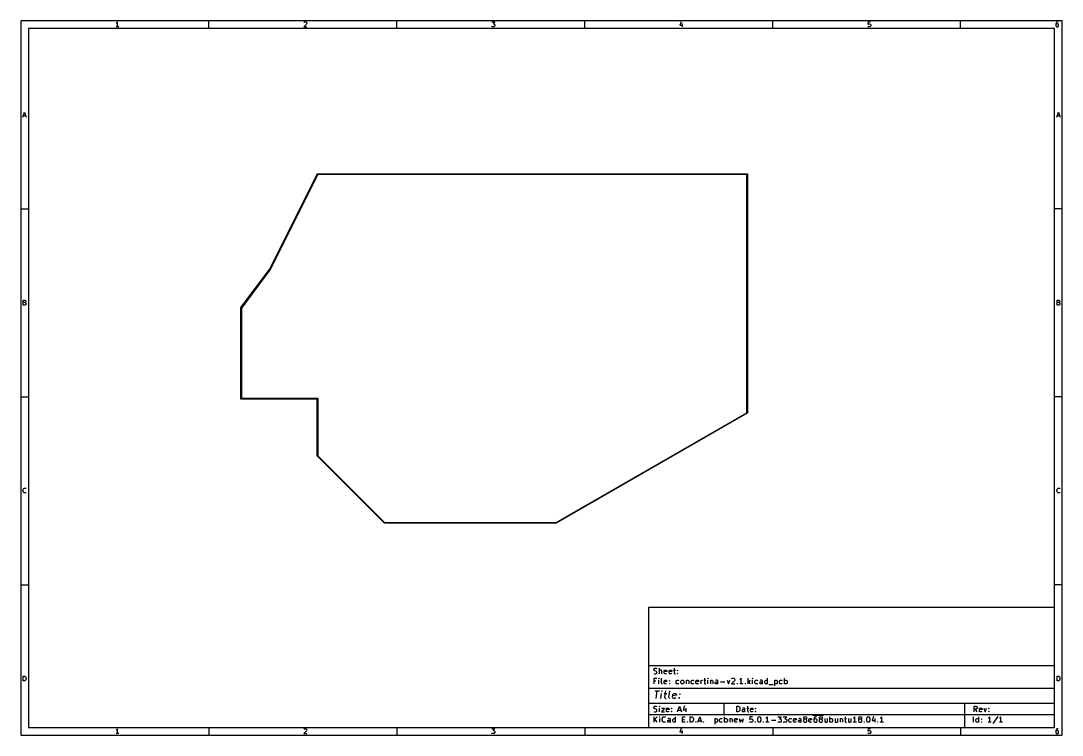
# Model space of a CAD drawing. Extents: x 10 to 287, y -200 to -10.
import ezdxf

# ---------------------------------------------------------------- set-up
doc = ezdxf.new("R2010")
doc.units = 0
doc.header["$MEASUREMENT"] = 0
doc.layers.add('BLACK', color=7, linetype='CONTINUOUS')

msp = doc.modelspace()

# ---------------------------------------------------------------- linework, layer by layer
at = {"layer": 'BLACK', "linetype": 'CONTINUOUS'}
for p, q in [((10, -10), (10, -200.007)), ((287.002, -10), (10, -10)), ((35.4464, -10.5976), (35.3226, -10.6595)), ((35.5702, -10.4738), (35.4464, -10.5976)), ((35.694, -10.2881), (35.5702, -10.4738)), ((35.694, -11.5881), (35.694, -10.2881)), ((60, -12), (60, -10)), ((86.0036, -10.8452), (85.2607, -11.5881)), ((85.3226, -10.4119), (85.3845, -10.35)), ((85.3845, -10.35), (85.5083, -10.2881)), ((85.5083, -10.2881), (85.8179, -10.2881)), ((85.8179, -10.2881), (85.9417, -10.35)), ((85.9417, -10.35), (86.0036, -10.4119)), ((86.0036, -10.4119), (86.0655, -10.5357)), ((86.0655, -10.6595), (86.0036, -10.8452)), ((86.0655, -10.5357), (86.0655, -10.6595)), ((110, -12), (110, -10)), ((135.261, -10.2881), (136.065, -10.2881)), ((136.065, -10.2881), (135.632, -10.7833)), ((135.632, -10.7833), (135.818, -10.7833)), ((135.818, -10.7833), (135.942, -10.8452)), ((135.942, -10.8452), (136.004, -10.9071)), ((136.004, -10.9071), (136.065, -11.031)), ((136.065, -11.031), (136.065, -11.3405)), ((160, -12), (160, -10)), ((185.632, -10.2262), (185.323, -11.1548)), ((185.942, -10.7214), (185.942, -11.5881)), ((210, -12), (210, -10)), ((235.385, -10.2881), (235.323, -10.9071)), ((235.323, -10.9071), (235.385, -10.8452)), ((236.004, -10.2881), (235.385, -10.2881)), ((235.385, -10.8452), (235.508, -10.7833)), ((235.508, -10.7833), (235.818, -10.7833)), ((235.818, -10.7833), (235.942, -10.8452)), ((235.942, -10.8452), (236.004, -10.9071)), ((236.004, -10.9071), (236.065, -11.031)), ((236.065, -11.031), (236.065, -11.3405)), ((260, -12), (260, -10)), ((285.385, -10.5976), (285.323, -10.8452)), ((285.323, -10.8452), (285.323, -11.3405)), ((285.385, -10.9071), (285.323, -11.031)), ((285.508, -10.4119), (285.385, -10.5976)), ((285.446, -10.8452), (285.385, -10.9071)), ((285.57, -10.7833), (285.446, -10.8452)), ((285.57, -10.35), (285.508, -10.4119)), ((285.694, -10.2881), (285.57, -10.35)), ((285.818, -10.7833), (285.57, -10.7833)), ((285.942, -10.2881), (285.694, -10.2881)), ((285.942, -10.8452), (285.818, -10.7833)), ((286.004, -10.9071), (285.942, -10.8452)), ((286.065, -11.031), (286.004, -10.9071)), ((286.065, -11.3405), (286.065, -11.031)), ((287.002, -200.007), (287.002, -10)), ((12, -12), (12, -198.007)), ((285.002, -12), (12, -12)), ((36.0655, -11.5881), (35.3226, -11.5881)), ((85.2607, -11.5881), (86.0655, -11.5881)), ((135.323, -11.5262), (135.261, -11.4643)), ((135.446, -11.5881), (135.323, -11.5262)), ((135.818, -11.5881), (135.446, -11.5881)), ((135.942, -11.5262), (135.818, -11.5881)), ((136.004, -11.4643), (135.942, -11.5262)), ((136.065, -11.3405), (136.004, -11.4643)), ((185.323, -11.1548), (186.127, -11.1548)), ((235.385, -11.5262), (235.323, -11.4643)), ((235.508, -11.5881), (235.385, -11.5262)), ((235.818, -11.5881), (235.508, -11.5881)), ((235.942, -11.5262), (235.818, -11.5881)), ((236.004, -11.4643), (235.942, -11.5262)), ((236.065, -11.3405), (236.004, -11.4643)), ((285.002, -198.007), (285.002, -12)), ((285.323, -11.3405), (285.385, -11.4643)), ((285.385, -11.4643), (285.446, -11.5262)), ((285.446, -11.5262), (285.57, -11.5881)), ((285.57, -11.5881), (285.818, -11.5881)), ((285.818, -11.5881), (285.942, -11.5262)), ((285.942, -11.5262), (286.004, -11.4643)), ((286.004, -11.4643), (286.065, -11.3405)), ((10.5667, -35.5881), (11, -34.2881)), ((10.6905, -35.2167), (11.3095, -35.2167)), ((11, -34.2881), (11.4333, -35.5881)), ((285.569, -35.5881), (286.002, -34.2881)), ((285.693, -35.2167), (286.312, -35.2167)), ((286.002, -34.2881), (286.436, -35.5881)), ((76.1146, -76.1472), (88.808, -50.7604)), ((88.9618, -50.9), (76.2972, -76.2292)), ((88.808, -50.7604), (88.8121, -50.7492)), ((88.8121, -50.7492), (88.8215, -50.738)), ((88.8215, -50.738), (88.8302, -50.7263)), ((88.8302, -50.7263), (88.8328, -50.7246)), ((88.8328, -50.7246), (88.8347, -50.7222)), ((88.8347, -50.7222), (88.8474, -50.7149)), ((88.8474, -50.7149), (88.8596, -50.7068)), ((88.8596, -50.7068), (88.8626, -50.7061)), ((88.8626, -50.7061), (88.8653, -50.7046)), ((88.8653, -50.7046), (88.8797, -50.702)), ((88.8797, -50.702), (88.8939, -50.6986)), ((88.8939, -50.6986), (88.9057, -50.7)), ((88.9057, -50.7), (203.209, -50.7)), ((203.1, -50.9), (88.9618, -50.9)), ((203.1, -114.271), (203.1, -50.9)), ((203.209, -50.7), (203.209, -50.7)), ((203.209, -50.7), (203.218, -50.7)), ((203.218, -50.7), (203.226, -50.703)), ((203.226, -50.703), (203.235, -50.7046)), ((203.235, -50.7046), (203.242, -50.709)), ((203.242, -50.709), (203.251, -50.7121)), ((203.251, -50.7121), (203.258, -50.7178)), ((203.258, -50.7178), (203.265, -50.7222)), ((203.265, -50.7222), (203.271, -50.729)), ((203.271, -50.729), (203.278, -50.7347)), ((203.278, -50.7347), (203.282, -50.7424)), ((203.282, -50.7424), (203.288, -50.7492)), ((203.288, -50.7492), (203.291, -50.7576)), ((203.291, -50.7576), (203.295, -50.7653)), ((203.295, -50.7653), (203.297, -50.774)), ((203.297, -50.774), (203.3, -50.7824)), ((203.3, -50.7824), (203.3, -50.7912)), ((203.3, -50.7912), (203.3, -50.7913)), ((203.3, -50.7913), (203.3, -114.309)), ((10, -60), (12, -60)), ((287.002, -60), (285.002, -60)), ((68.5069, -86.2908), (76.1146, -76.1472)), ((76.2696, -76.2739), (68.68, -86.3933)), ((76.2698, -76.2737), (76.2696, -76.2739)), ((76.28, -76.26), (76.2698, -76.2737)), ((76.2852, -76.253), (76.28, -76.26)), ((76.2854, -76.2528), (76.2852, -76.253)), ((76.2855, -76.2525), (76.2854, -76.2528)), ((76.2893, -76.2449), (76.2855, -76.2525)), ((76.2972, -76.2295), (76.2893, -76.2449)), ((76.2972, -76.2292), (76.2972, -76.2295)), ((10.6595, -85.5881), (10.6595, -84.2881)), ((10.6595, -84.2881), (11.0929, -84.2881)), ((11.0929, -84.9071), (10.6595, -84.9071)), ((11.1548, -85.5881), (10.6595, -85.5881)), ((11.0929, -84.2881), (11.2167, -84.35)), ((11.2167, -84.8452), (11.0929, -84.9071)), ((11.0929, -84.9071), (11.2786, -84.969)), ((11.2786, -85.5262), (11.1548, -85.5881)), ((11.2167, -84.35), (11.2786, -84.4119)), ((11.2786, -84.7833), (11.2167, -84.8452)), ((11.2786, -84.4119), (11.3405, -84.5357)), ((11.3405, -84.6595), (11.2786, -84.7833)), ((11.2786, -84.969), (11.3405, -85.031)), ((11.3405, -85.4643), (11.2786, -85.5262)), ((11.3405, -84.5357), (11.3405, -84.6595)), ((11.3405, -85.031), (11.4024, -85.1548)), ((11.4024, -85.3405), (11.3405, -85.4643)), ((11.4024, -85.1548), (11.4024, -85.3405)), ((285.662, -85.5881), (285.662, -84.2881)), ((285.662, -84.2881), (286.095, -84.2881)), ((286.095, -84.9071), (285.662, -84.9071)), ((286.157, -85.5881), (285.662, -85.5881)), ((286.095, -84.2881), (286.219, -84.35)), ((286.219, -84.8452), (286.095, -84.9071)), ((286.095, -84.9071), (286.281, -84.969)), ((286.281, -85.5262), (286.157, -85.5881)), ((286.219, -84.35), (286.281, -84.4119)), ((286.281, -84.7833), (286.219, -84.8452)), ((286.281, -84.4119), (286.343, -84.5357)), ((286.343, -84.6595), (286.281, -84.7833)), ((286.281, -84.969), (286.343, -85.031)), ((286.343, -85.4643), (286.281, -85.5262)), ((286.343, -84.5357), (286.343, -84.6595)), ((286.343, -85.031), (286.405, -85.1548)), ((286.405, -85.3405), (286.343, -85.4643)), ((286.405, -85.1548), (286.405, -85.3405)), ((68.4786, -86.3655), (68.48, -86.354)), ((68.48, -86.3715), (68.4786, -86.3655)), ((68.48, -86.3513), (68.481, -86.3453)), ((68.48, -86.354), (68.48, -86.3513)), ((68.48, -110.472), (68.48, -86.3715)), ((68.481, -86.3453), (68.4828, -86.3305)), ((68.4828, -86.3305), (68.4841, -86.328)), ((68.4841, -86.328), (68.4846, -86.3253)), ((68.4846, -86.3253), (68.492, -86.3124)), ((68.492, -86.3124), (68.4948, -86.307)), ((68.4948, -86.307), (68.4964, -86.3048)), ((68.4964, -86.3048), (68.5022, -86.2947)), ((68.5022, -86.2947), (68.5069, -86.2908)), ((68.68, -86.3933), (68.68, -110.39)), ((10, -110), (12, -110)), ((68.48, -110.508), (68.48, -110.472)), ((68.483, -110.516), (68.48, -110.508)), ((68.4846, -110.525), (68.483, -110.516)), ((68.489, -110.532), (68.4846, -110.525)), ((68.4921, -110.541), (68.489, -110.532)), ((68.4978, -110.548), (68.4921, -110.541)), ((68.5022, -110.555), (68.4978, -110.548)), ((68.509, -110.561), (68.5022, -110.555)), ((68.5147, -110.568), (68.509, -110.561)), ((68.5224, -110.572), (68.5147, -110.568)), ((68.5292, -110.578), (68.5224, -110.572)), ((68.5376, -110.581), (68.5292, -110.578)), ((68.5453, -110.585), (68.5376, -110.581)), ((68.554, -110.587), (68.5453, -110.585)), ((68.5624, -110.59), (68.554, -110.587)), ((68.5712, -110.59), (68.5624, -110.59)), ((68.5713, -110.59), (68.5712, -110.59)), ((88.8, -110.59), (68.5713, -110.59)), ((68.68, -110.39), (88.9087, -110.39)), ((88.8, -125.739), (88.8, -110.59)), ((88.9087, -110.39), (88.9088, -110.39)), ((88.9088, -110.39), (88.9176, -110.39)), ((88.9176, -110.39), (88.926, -110.393)), ((88.926, -110.393), (88.9347, -110.395)), ((88.9347, -110.395), (88.9424, -110.399)), ((88.9424, -110.399), (88.9508, -110.402)), ((88.9508, -110.402), (88.9576, -110.408)), ((88.9576, -110.408), (88.9653, -110.412)), ((88.9653, -110.412), (88.971, -110.419)), ((88.971, -110.419), (88.9778, -110.425)), ((88.9778, -110.425), (88.9822, -110.432)), ((88.9822, -110.432), (88.9879, -110.439)), ((88.9879, -110.439), (88.991, -110.448)), ((88.991, -110.448), (88.9954, -110.455)), ((88.9954, -110.455), (88.997, -110.464)), ((88.997, -110.464), (89, -110.472)), ((89, -110.472), (89, -110.481)), ((89, -110.481), (89, -110.481)), ((89, -110.481), (89, -125.724)), ((287.002, -110), (285.002, -110)), ((152.38, -143.435), (203.1, -114.271)), ((203.179, -114.399), (152.438, -143.575)), ((203.182, -114.4), (203.179, -114.399)), ((203.218, -114.4), (203.182, -114.4)), ((203.251, -114.388), (203.218, -114.4)), ((203.278, -114.365), (203.251, -114.388)), ((203.295, -114.335), (203.278, -114.365)), ((203.3, -114.309), (203.295, -114.335)), ((88.8046, -125.765), (88.8, -125.739)), ((88.8222, -125.795), (88.8046, -125.765)), ((88.8492, -125.818), (88.8222, -125.795)), ((88.8824, -125.83), (88.8492, -125.818)), ((88.8939, -125.83), (88.8824, -125.83)), ((106.625, -143.561), (88.8939, -125.83)), ((89, -125.724), (106.711, -143.435)), ((10.5976, -134.845), (10.6595, -134.598)), ((10.5976, -135.031), (10.5976, -134.845)), ((10.6595, -135.279), (10.5976, -135.031)), ((10.6595, -134.598), (10.7214, -134.474)), ((10.7214, -135.402), (10.6595, -135.279)), ((10.7214, -134.474), (10.8452, -134.35)), ((10.8452, -135.526), (10.7214, -135.402)), ((10.8452, -134.35), (11.031, -134.288)), ((11.031, -135.588), (10.8452, -135.526)), ((11.031, -134.288), (11.1548, -134.288)), ((11.1548, -135.588), (11.031, -135.588)), ((11.1548, -134.288), (11.3405, -134.35)), ((11.3405, -135.526), (11.1548, -135.588)), ((11.3405, -134.35), (11.4024, -134.412)), ((11.4024, -135.464), (11.3405, -135.526)), ((285.6, -134.845), (285.662, -134.598)), ((285.6, -135.031), (285.6, -134.845)), ((285.662, -135.279), (285.6, -135.031)), ((285.662, -134.598), (285.724, -134.474)), ((285.724, -135.402), (285.662, -135.279)), ((285.724, -134.474), (285.847, -134.35)), ((285.847, -135.526), (285.724, -135.402)), ((285.847, -134.35), (286.033, -134.288)), ((286.033, -135.588), (285.847, -135.526)), ((286.033, -134.288), (286.157, -134.288)), ((286.157, -135.588), (286.033, -135.588)), ((286.157, -134.288), (286.343, -134.35)), ((286.343, -135.526), (286.157, -135.588)), ((286.343, -134.35), (286.405, -134.412)), ((286.405, -135.464), (286.343, -135.526)), ((106.631, -143.568), (106.625, -143.561)), ((106.64, -143.573), (106.631, -143.568)), ((106.648, -143.579), (106.64, -143.573)), ((106.651, -143.58), (106.648, -143.579)), ((106.654, -143.582), (106.651, -143.58)), ((106.664, -143.583), (106.654, -143.582)), ((106.673, -143.586), (106.664, -143.583)), ((106.683, -143.585), (106.673, -143.586)), ((152.401, -143.585), (106.683, -143.585)), ((106.711, -143.435), (152.38, -143.435)), ((152.413, -143.585), (152.401, -143.585)), ((152.419, -143.583), (152.413, -143.585)), ((152.426, -143.582), (152.419, -143.583)), ((152.438, -143.575), (152.426, -143.582)), ((10, -160), (12, -160)), ((287.002, -160), (285.002, -160)), ((177.002, -166.007), (177.002, -198.007)), ((285.002, -166.007), (177.002, -166.007)), ((285.002, -198.007), (285.002, -166.007)), ((177.002, -181.507), (285.002, -181.507)), ((178.363, -182.471), (178.434, -182.329)), ((178.363, -182.614), (178.363, -182.471)), ((178.434, -182.757), (178.363, -182.614)), ((178.434, -182.329), (178.506, -182.257)), ((178.506, -182.829), (178.434, -182.757)), ((178.506, -182.257), (178.649, -182.186)), ((178.649, -182.186), (179.006, -182.186)), ((179.006, -182.186), (179.22, -182.257)), ((179.863, -183.686), (179.863, -182.186)), ((179.934, -182.757), (179.863, -182.829)), ((180.077, -182.686), (179.934, -182.757)), ((180.291, -182.686), (180.077, -182.686)), ((180.434, -182.757), (180.291, -182.686)), ((180.506, -182.9), (180.434, -182.757)), ((181.149, -182.9), (181.22, -182.757)), ((181.22, -182.757), (181.363, -182.686)), ((181.363, -182.686), (181.649, -182.686)), ((181.649, -182.686), (181.791, -182.757)), ((181.791, -182.757), (181.863, -182.9)), ((182.434, -182.9), (182.506, -182.757)), ((182.506, -182.757), (182.649, -182.686)), ((182.649, -182.686), (182.934, -182.686)), ((182.934, -182.686), (183.077, -182.757)), ((183.077, -182.757), (183.149, -182.9)), ((183.577, -182.686), (184.149, -182.686)), ((183.791, -182.186), (183.791, -183.471)), ((184.577, -182.829), (184.649, -182.757)), ((184.649, -182.757), (184.72, -182.829)), ((184.649, -182.757), (184.649, -182.9)), ((10.6595, -185.588), (10.6595, -184.288)), ((10.6595, -184.288), (10.969, -184.288)), ((10.969, -185.588), (10.6595, -185.588)), ((10.969, -184.288), (11.1548, -184.35)), ((11.1548, -185.526), (10.969, -185.588)), ((11.1548, -184.35), (11.2786, -184.474)), ((11.2786, -185.402), (11.1548, -185.526)), ((11.2786, -184.474), (11.3405, -184.598)), ((11.3405, -185.279), (11.2786, -185.402)), ((11.3405, -184.598), (11.4024, -184.845)), ((11.4024, -185.031), (11.3405, -185.279)), ((11.4024, -184.845), (11.4024, -185.031)), ((178.363, -183.614), (178.577, -183.686)), ((178.434, -186.386), (178.434, -184.886)), ((178.434, -184.886), (179.149, -184.886)), ((178.649, -182.9), (178.506, -182.829)), ((178.577, -183.686), (178.934, -183.686)), ((178.934, -182.971), (178.649, -182.9)), ((179.077, -183.043), (178.934, -182.971)), ((178.934, -183.686), (179.077, -183.614)), ((179.149, -183.114), (179.077, -183.043)), ((179.077, -183.614), (179.149, -183.543)), ((179.22, -183.257), (179.149, -183.114)), ((179.149, -183.543), (179.22, -183.4)), ((179.22, -183.4), (179.22, -183.257)), ((179.72, -184.886), (179.649, -184.957)), ((179.649, -184.957), (179.72, -185.029)), ((179.791, -184.957), (179.72, -184.886)), ((179.72, -184.886), (179.72, -185.029)), ((179.72, -185.029), (179.791, -184.957)), ((179.72, -186.386), (179.72, -185.386)), ((180.434, -186.171), (180.434, -184.886)), ((180.506, -183.686), (180.506, -182.9)), ((181.149, -183.471), (181.149, -182.9)), ((181.863, -183.043), (181.149, -183.186)), ((181.22, -183.614), (181.149, -183.471)), ((181.149, -185.6), (181.22, -185.457)), ((181.363, -183.686), (181.22, -183.614)), ((181.22, -185.457), (181.363, -185.386)), ((181.649, -183.686), (181.363, -183.686)), ((181.363, -185.386), (181.649, -185.386)), ((181.791, -183.614), (181.649, -183.686)), ((181.649, -185.386), (181.791, -185.457)), ((181.791, -185.457), (181.863, -185.6)), ((181.863, -182.9), (181.863, -183.043)), ((182.434, -183.471), (182.434, -182.9)), ((183.149, -183.043), (182.434, -183.186)), ((182.506, -183.614), (182.434, -183.471)), ((182.434, -185.529), (182.506, -185.457)), ((182.506, -185.6), (182.434, -185.529)), ((182.649, -183.686), (182.506, -183.614)), ((182.506, -185.457), (182.577, -185.529)), ((182.506, -185.457), (182.506, -185.6)), ((182.577, -185.529), (182.506, -185.6)), ((182.934, -183.686), (182.649, -183.686)), ((183.077, -183.614), (182.934, -183.686)), ((183.149, -182.9), (183.149, -183.043)), ((183.791, -183.471), (183.863, -183.614)), ((183.863, -183.614), (184.006, -183.686)), ((184.006, -183.686), (184.149, -183.686)), ((184.291, -185.671), (184.363, -185.529)), ((184.363, -185.529), (184.434, -185.457)), ((184.434, -185.457), (184.577, -185.386)), ((184.649, -182.9), (184.577, -182.829)), ((184.577, -183.614), (184.649, -183.543)), ((184.649, -183.686), (184.577, -183.614)), ((184.577, -185.386), (184.863, -185.386)), ((184.72, -182.829), (184.649, -182.9)), ((184.649, -183.543), (184.72, -183.614)), ((184.649, -183.543), (184.649, -183.686)), ((184.72, -183.614), (184.649, -183.686)), ((184.863, -185.386), (185.006, -185.457)), ((185.577, -185.671), (185.649, -185.529)), ((185.649, -185.529), (185.72, -185.457)), ((185.72, -185.457), (185.863, -185.386)), ((185.863, -185.386), (186.077, -185.386)), ((186.077, -185.386), (186.22, -185.457)), ((186.22, -185.457), (186.291, -185.529)), ((186.291, -185.529), (186.363, -185.671)), ((187.006, -185.386), (187.006, -186.386)), ((187.006, -185.529), (187.077, -185.457)), ((187.077, -185.457), (187.22, -185.386)), ((187.22, -185.386), (187.434, -185.386)), ((187.434, -185.386), (187.577, -185.457)), ((187.577, -185.457), (187.649, -185.6)), ((188.291, -185.671), (188.363, -185.529)), ((188.363, -185.529), (188.434, -185.457)), ((188.434, -185.457), (188.577, -185.386)), ((188.577, -185.386), (188.863, -185.386)), ((188.863, -185.386), (189.006, -185.457)), ((189.577, -185.6), (189.649, -185.457)), ((189.649, -185.457), (189.791, -185.386)), ((189.791, -185.386), (190.077, -185.386)), ((190.077, -185.386), (190.22, -185.457)), ((190.22, -185.457), (190.291, -185.6)), ((190.934, -186.386), (190.934, -185.386)), ((190.934, -185.671), (191.006, -185.529)), ((191.006, -185.529), (191.077, -185.457)), ((191.077, -185.457), (191.22, -185.386)), ((191.22, -185.386), (191.363, -185.386)), ((191.649, -185.386), (192.22, -185.386)), ((191.863, -184.886), (191.863, -186.171)), ((192.72, -184.886), (192.649, -184.957)), ((192.649, -184.957), (192.72, -185.029)), ((192.791, -184.957), (192.72, -184.886)), ((192.72, -184.886), (192.72, -185.029)), ((192.72, -185.029), (192.791, -184.957)), ((192.72, -186.386), (192.72, -185.386)), ((193.434, -185.386), (193.434, -186.386)), ((193.434, -185.529), (193.506, -185.457)), ((193.506, -185.457), (193.649, -185.386)), ((193.649, -185.386), (193.863, -185.386)), ((193.863, -185.386), (194.006, -185.457)), ((194.006, -185.457), (194.077, -185.6)), ((194.934, -185.386), (194.791, -185.457)), ((195.22, -185.386), (194.934, -185.386)), ((195.363, -185.457), (195.22, -185.386)), ((195.434, -185.6), (195.363, -185.457)), ((197.863, -185.386), (198.22, -186.386)), ((198.22, -186.386), (198.577, -185.386)), ((199.863, -185.529), (199.006, -186.386)), ((199.077, -185.029), (199.149, -184.957)), ((199.149, -184.957), (199.291, -184.886)), ((199.291, -184.886), (199.649, -184.886)), ((199.649, -184.886), (199.791, -184.957)), ((199.791, -184.957), (199.863, -185.029)), ((199.863, -185.029), (199.934, -185.171)), ((199.934, -185.314), (199.863, -185.529)), ((199.934, -185.171), (199.934, -185.314)), ((201.363, -185.243), (201.22, -185.314)), ((201.506, -185.1), (201.363, -185.243)), ((201.649, -184.886), (201.506, -185.1)), ((201.649, -186.386), (201.649, -184.886)), ((203.434, -186.386), (203.434, -184.886)), ((204.006, -185.386), (203.434, -185.957)), ((204.649, -184.886), (204.577, -184.957)), ((204.577, -184.957), (204.649, -185.029)), ((204.72, -184.957), (204.649, -184.886)), ((204.649, -184.886), (204.649, -185.029)), ((204.649, -185.029), (204.72, -184.957)), ((204.649, -186.386), (204.649, -185.386)), ((205.291, -185.671), (205.363, -185.529)), ((205.363, -185.529), (205.434, -185.457)), ((205.434, -185.457), (205.577, -185.386)), ((205.577, -185.386), (205.863, -185.386)), ((205.863, -185.386), (206.006, -185.457)), ((206.791, -185.386), (206.649, -185.457)), ((207.077, -185.386), (206.791, -185.386)), ((207.22, -185.457), (207.077, -185.386)), ((207.291, -185.6), (207.22, -185.457)), ((207.934, -185.671), (208.006, -185.529)), ((208.006, -185.529), (208.077, -185.457)), ((208.077, -185.457), (208.22, -185.386)), ((208.22, -185.386), (208.506, -185.386)), ((208.506, -185.386), (208.649, -185.457)), ((208.649, -186.386), (208.649, -184.886)), ((210.506, -185.386), (210.506, -186.886)), ((210.506, -185.457), (210.649, -185.386)), ((210.649, -185.386), (210.934, -185.386)), ((210.934, -185.386), (211.077, -185.457)), ((211.077, -185.457), (211.149, -185.529)), ((211.149, -185.529), (211.22, -185.671)), ((211.791, -185.671), (211.863, -185.529)), ((211.863, -185.529), (211.934, -185.457)), ((211.934, -185.457), (212.077, -185.386)), ((212.077, -185.386), (212.363, -185.386)), ((212.363, -185.386), (212.506, -185.457)), ((213.149, -186.386), (213.149, -184.886)), ((213.149, -185.457), (213.291, -185.386)), ((213.291, -185.386), (213.577, -185.386)), ((213.577, -185.386), (213.72, -185.457)), ((213.72, -185.457), (213.791, -185.529)), ((213.791, -185.529), (213.863, -185.671)), ((285.662, -185.588), (285.662, -184.288)), ((285.662, -184.288), (285.971, -184.288)), ((285.971, -185.588), (285.662, -185.588)), ((285.971, -184.288), (286.157, -184.35)), ((286.157, -185.526), (285.971, -185.588)), ((286.157, -184.35), (286.281, -184.474)), ((286.281, -185.402), (286.157, -185.526)), ((286.281, -184.474), (286.343, -184.598)), ((286.343, -185.279), (286.281, -185.402)), ((286.343, -184.598), (286.405, -184.845)), ((286.405, -185.031), (286.343, -185.279)), ((286.405, -184.845), (286.405, -185.031)), ((177.002, -187.507), (285.002, -187.507)), ((178.934, -185.6), (178.434, -185.6)), ((178.715, -188.212), (179.857, -188.212)), ((179.036, -190.212), (179.286, -188.212)), ((180.524, -188.212), (180.417, -188.307)), ((180.417, -188.307), (180.5, -188.402)), ((180.506, -186.314), (180.434, -186.171)), ((180.524, -188.212), (180.5, -188.402)), ((180.5, -188.402), (180.607, -188.307)), ((180.649, -186.386), (180.506, -186.314)), ((180.607, -188.307), (180.524, -188.212)), ((181.149, -186.171), (181.149, -185.6)), ((181.863, -185.743), (181.149, -185.886)), ((181.22, -186.314), (181.149, -186.171)), ((181.363, -186.386), (181.22, -186.314)), ((181.476, -188.212), (181.262, -189.926)), ((181.649, -186.386), (181.363, -186.386)), ((181.791, -186.314), (181.649, -186.386)), ((181.863, -185.6), (181.863, -185.743)), ((182.405, -189.926), (182.619, -188.212)), ((182.434, -186.314), (182.506, -186.243)), ((182.506, -186.386), (182.434, -186.314)), ((182.506, -186.243), (182.577, -186.314)), ((182.506, -186.243), (182.506, -186.386)), ((182.577, -186.314), (182.506, -186.386)), ((184.291, -186.1), (184.291, -185.671)), ((184.363, -186.243), (184.291, -186.1)), ((184.434, -186.314), (184.363, -186.243)), ((184.577, -186.386), (184.434, -186.314)), ((184.863, -186.386), (184.577, -186.386)), ((185.006, -186.314), (184.863, -186.386)), ((185.577, -186.1), (185.577, -185.671)), ((185.649, -186.243), (185.577, -186.1)), ((185.72, -186.314), (185.649, -186.243)), ((185.863, -186.386), (185.72, -186.314)), ((186.077, -186.386), (185.863, -186.386)), ((186.22, -186.314), (186.077, -186.386)), ((186.291, -186.243), (186.22, -186.314)), ((186.363, -186.1), (186.291, -186.243)), ((186.363, -185.671), (186.363, -186.1)), ((187.649, -185.6), (187.649, -186.386)), ((188.291, -186.1), (188.291, -185.671)), ((188.363, -186.243), (188.291, -186.1)), ((188.434, -186.314), (188.363, -186.243)), ((188.577, -186.386), (188.434, -186.314)), ((188.863, -186.386), (188.577, -186.386)), ((189.006, -186.314), (188.863, -186.386)), ((189.577, -186.171), (189.577, -185.6)), ((190.291, -185.743), (189.577, -185.886)), ((189.649, -186.314), (189.577, -186.171)), ((189.791, -186.386), (189.649, -186.314)), ((190.077, -186.386), (189.791, -186.386)), ((190.22, -186.314), (190.077, -186.386)), ((190.291, -185.6), (190.291, -185.743)), ((191.863, -186.171), (191.934, -186.314)), ((191.934, -186.314), (192.077, -186.386)), ((192.077, -186.386), (192.22, -186.386)), ((194.077, -185.6), (194.077, -186.386)), ((194.72, -186.029), (194.791, -185.886)), ((194.72, -186.171), (194.72, -186.029)), ((194.791, -186.314), (194.72, -186.171)), ((194.791, -185.886), (194.934, -185.814)), ((194.934, -186.386), (194.791, -186.314)), ((194.934, -185.814), (195.291, -185.814)), ((195.291, -186.386), (194.934, -186.386)), ((195.291, -185.814), (195.434, -185.743)), ((195.434, -186.314), (195.291, -186.386)), ((195.434, -186.386), (195.434, -185.6)), ((196.149, -185.814), (197.291, -185.814)), ((199.006, -186.386), (199.934, -186.386)), ((200.506, -186.314), (200.577, -186.243)), ((200.577, -186.386), (200.506, -186.314)), ((200.577, -186.243), (200.649, -186.314)), ((200.577, -186.243), (200.577, -186.386)), ((200.649, -186.314), (200.577, -186.386)), ((202.077, -186.386), (201.22, -186.386)), ((202.649, -186.314), (202.72, -186.243)), ((202.72, -186.386), (202.649, -186.314)), ((202.72, -186.243), (202.791, -186.314)), ((202.72, -186.243), (202.72, -186.386)), ((202.791, -186.314), (202.72, -186.386)), ((203.577, -185.814), (204.006, -186.386)), ((205.291, -186.1), (205.291, -185.671)), ((205.363, -186.243), (205.291, -186.1)), ((205.434, -186.314), (205.363, -186.243)), ((205.577, -186.386), (205.434, -186.314)), ((205.863, -186.386), (205.577, -186.386)), ((206.006, -186.314), (205.863, -186.386)), ((206.577, -186.029), (206.649, -185.886)), ((206.577, -186.171), (206.577, -186.029)), ((206.649, -186.314), (206.577, -186.171)), ((206.649, -185.886), (206.791, -185.814)), ((206.791, -186.386), (206.649, -186.314)), ((206.791, -185.814), (207.149, -185.814)), ((207.149, -186.386), (206.791, -186.386)), ((207.149, -185.814), (207.291, -185.743)), ((207.291, -186.314), (207.149, -186.386)), ((207.291, -186.386), (207.291, -185.6)), ((207.934, -186.1), (207.934, -185.671)), ((208.006, -186.243), (207.934, -186.1)), ((208.077, -186.314), (208.006, -186.243)), ((208.22, -186.386), (208.077, -186.314)), ((208.506, -186.386), (208.22, -186.386)), ((208.649, -186.314), (208.506, -186.386)), ((209.006, -186.529), (210.149, -186.529)), ((210.649, -186.386), (210.506, -186.314)), ((210.934, -186.386), (210.649, -186.386)), ((211.077, -186.314), (210.934, -186.386)), ((211.149, -186.243), (211.077, -186.314)), ((211.22, -186.1), (211.149, -186.243)), ((211.22, -185.671), (211.22, -186.1)), ((211.791, -186.1), (211.791, -185.671)), ((211.863, -186.243), (211.791, -186.1)), ((211.934, -186.314), (211.863, -186.243)), ((212.077, -186.386), (211.934, -186.314)), ((212.363, -186.386), (212.077, -186.386)), ((212.506, -186.314), (212.363, -186.386)), ((213.291, -186.386), (213.149, -186.314)), ((213.577, -186.386), (213.291, -186.386)), ((213.72, -186.314), (213.577, -186.386)), ((213.791, -186.243), (213.72, -186.314)), ((213.863, -186.1), (213.791, -186.243)), ((213.863, -185.671), (213.863, -186.1)), ((180.274, -190.212), (180.441, -188.879)), ((181.107, -188.879), (181.869, -188.879)), ((181.262, -189.926), (181.334, -190.117)), ((181.334, -190.117), (181.512, -190.212)), ((181.512, -190.212), (181.703, -190.212)), ((182.476, -190.117), (182.405, -189.926)), ((182.655, -190.212), (182.476, -190.117)), ((183.357, -189.926), (183.453, -189.164)), ((183.429, -190.117), (183.357, -189.926)), ((184.381, -189.355), (183.405, -189.545)), ((183.607, -190.212), (183.429, -190.117)), ((183.453, -189.164), (183.572, -188.974)), ((183.572, -188.974), (183.774, -188.879)), ((183.988, -190.212), (183.607, -190.212)), ((183.774, -188.879), (184.155, -188.879)), ((184.191, -190.117), (183.988, -190.212)), ((184.155, -188.879), (184.334, -188.974)), ((184.334, -188.974), (184.405, -189.164)), ((184.405, -189.164), (184.381, -189.355)), ((185.048, -190.117), (185.155, -190.021)), ((185.131, -190.212), (185.048, -190.117)), ((185.155, -190.021), (185.131, -190.212)), ((185.238, -190.117), (185.131, -190.212)), ((185.155, -190.021), (185.238, -190.117)), ((185.179, -189.069), (185.286, -188.974)), ((185.262, -189.164), (185.179, -189.069)), ((185.286, -188.974), (185.262, -189.164)), ((185.369, -189.069), (185.262, -189.164)), ((185.286, -188.974), (185.369, -189.069)), ((177.002, -191.507), (285.002, -191.507)), ((178.363, -192.571), (178.434, -192.429)), ((178.363, -192.714), (178.363, -192.571)), ((178.434, -192.857), (178.363, -192.714)), ((178.363, -193.714), (178.577, -193.786)), ((178.434, -192.429), (178.506, -192.357)), ((178.506, -192.929), (178.434, -192.857)), ((178.506, -192.357), (178.649, -192.286)), ((178.649, -193), (178.506, -192.929)), ((178.577, -193.786), (178.934, -193.786)), ((178.649, -192.286), (179.006, -192.286)), ((178.934, -193.071), (178.649, -193)), ((179.077, -193.143), (178.934, -193.071)), ((178.934, -193.786), (179.077, -193.714)), ((179.006, -192.286), (179.22, -192.357)), ((179.149, -193.214), (179.077, -193.143)), ((179.077, -193.714), (179.149, -193.643)), ((179.22, -193.357), (179.149, -193.214)), ((179.149, -193.643), (179.22, -193.5)), ((179.22, -193.5), (179.22, -193.357)), ((179.863, -192.286), (179.791, -192.357)), ((179.791, -192.357), (179.863, -192.429)), ((179.934, -192.357), (179.863, -192.286)), ((179.863, -192.286), (179.863, -192.429)), ((179.863, -192.429), (179.934, -192.357)), ((179.863, -193.786), (179.863, -192.786)), ((180.434, -192.786), (181.22, -192.786)), ((181.22, -192.786), (180.434, -193.786)), ((180.434, -193.786), (181.22, -193.786)), ((181.72, -193), (181.791, -192.857)), ((181.72, -193.571), (181.72, -193)), ((182.434, -193.143), (181.72, -193.286)), ((181.791, -193.714), (181.72, -193.571)), ((181.791, -192.857), (181.934, -192.786)), ((181.934, -193.786), (181.791, -193.714)), ((181.934, -192.786), (182.22, -192.786)), ((182.22, -193.786), (181.934, -193.786)), ((182.22, -192.786), (182.363, -192.857)), ((182.363, -193.714), (182.22, -193.786)), ((182.363, -192.857), (182.434, -193)), ((182.434, -193), (182.434, -193.143)), ((183.006, -192.929), (183.077, -192.857)), ((183.077, -193), (183.006, -192.929)), ((183.006, -193.714), (183.077, -193.643)), ((183.077, -193.786), (183.006, -193.714)), ((183.077, -192.857), (183.149, -192.929)), ((183.077, -192.857), (183.077, -193)), ((183.149, -192.929), (183.077, -193)), ((183.077, -193.643), (183.149, -193.714)), ((183.077, -193.643), (183.077, -193.786)), ((183.149, -193.714), (183.077, -193.786)), ((184.72, -193.786), (185.22, -192.286)), ((184.863, -193.357), (185.577, -193.357)), ((185.22, -192.286), (185.72, -193.786)), ((186.506, -192.214), (186.149, -193.286)), ((186.149, -193.286), (187.077, -193.286)), ((186.863, -192.786), (186.863, -193.786)), ((197.002, -191.507), (197.002, -194.507)), ((200.434, -193.786), (200.434, -192.286)), ((200.434, -192.286), (200.791, -192.286)), ((200.791, -193.786), (200.434, -193.786)), ((200.791, -192.286), (201.006, -192.357)), ((201.006, -193.714), (200.791, -193.786)), ((201.006, -192.357), (201.149, -192.5)), ((201.149, -193.571), (201.006, -193.714)), ((201.149, -192.5), (201.22, -192.643)), ((201.22, -193.429), (201.149, -193.571)), ((201.22, -192.643), (201.291, -192.929)), ((201.291, -193.143), (201.22, -193.429)), ((201.291, -192.929), (201.291, -193.143)), ((201.863, -193.429), (201.934, -193.286)), ((201.863, -193.571), (201.863, -193.429)), ((201.934, -193.714), (201.863, -193.571)), ((202.077, -192.786), (201.934, -192.857)), ((201.934, -193.286), (202.077, -193.214)), ((202.077, -193.786), (201.934, -193.714)), ((202.363, -192.786), (202.077, -192.786)), ((202.077, -193.214), (202.434, -193.214)), ((202.434, -193.786), (202.077, -193.786)), ((202.506, -192.857), (202.363, -192.786)), ((202.434, -193.214), (202.577, -193.143)), ((202.577, -193.714), (202.434, -193.786)), ((202.577, -193), (202.506, -192.857)), ((202.577, -193.786), (202.577, -193)), ((203.077, -192.786), (203.649, -192.786)), ((203.291, -192.286), (203.291, -193.571)), ((203.291, -193.571), (203.363, -193.714)), ((203.363, -193.714), (203.506, -193.786)), ((203.506, -193.786), (203.649, -193.786)), ((204.077, -193), (204.149, -192.857)), ((204.077, -193.571), (204.077, -193)), ((204.791, -193.143), (204.077, -193.286)), ((204.149, -193.714), (204.077, -193.571)), ((204.149, -192.857), (204.291, -192.786)), ((204.291, -193.786), (204.149, -193.714)), ((204.291, -192.786), (204.577, -192.786)), ((204.577, -193.786), (204.291, -193.786)), ((204.577, -192.786), (204.72, -192.857)), ((204.72, -193.714), (204.577, -193.786)), ((204.72, -192.857), (204.791, -193)), ((204.791, -193), (204.791, -193.143)), ((205.363, -192.929), (205.434, -192.857)), ((205.434, -193), (205.363, -192.929)), ((205.363, -193.714), (205.434, -193.643)), ((205.434, -193.786), (205.363, -193.714)), ((205.434, -192.857), (205.506, -192.929)), ((205.434, -192.857), (205.434, -193)), ((205.506, -192.929), (205.434, -193)), ((205.434, -193.643), (205.506, -193.714)), ((205.434, -193.643), (205.434, -193.786)), ((205.506, -193.714), (205.434, -193.786)), ((261.002, -191.507), (261.002, -198.007)), ((263.554, -193.786), (263.554, -192.286)), ((263.554, -192.286), (264.126, -192.286)), ((264.126, -193.071), (263.554, -193.071)), ((264.411, -193.786), (263.911, -193.071)), ((264.126, -192.286), (264.269, -192.357)), ((264.269, -193), (264.126, -193.071)), ((264.269, -192.357), (264.34, -192.429)), ((264.34, -192.929), (264.269, -193)), ((264.34, -192.429), (264.411, -192.571)), ((264.411, -192.786), (264.34, -192.929)), ((264.411, -192.571), (264.411, -192.786)), ((264.983, -193), (265.054, -192.857)), ((264.983, -193.571), (264.983, -193)), ((265.697, -193.143), (264.983, -193.286)), ((265.054, -193.714), (264.983, -193.571)), ((265.054, -192.857), (265.197, -192.786)), ((265.197, -193.786), (265.054, -193.714)), ((265.197, -192.786), (265.483, -192.786)), ((265.483, -193.786), (265.197, -193.786)), ((265.483, -192.786), (265.626, -192.857)), ((265.626, -193.714), (265.483, -193.786)), ((265.626, -192.857), (265.697, -193)), ((265.697, -193), (265.697, -193.143)), ((266.197, -192.786), (266.554, -193.786)), ((266.554, -193.786), (266.911, -192.786)), ((267.411, -192.929), (267.483, -192.857)), ((267.483, -193), (267.411, -192.929)), ((267.411, -193.714), (267.483, -193.643)), ((267.483, -193.786), (267.411, -193.714)), ((267.483, -192.857), (267.554, -192.929)), ((267.483, -192.857), (267.483, -193)), ((267.554, -192.929), (267.483, -193)), ((267.483, -193.643), (267.554, -193.714)), ((267.483, -193.643), (267.483, -193.786)), ((267.554, -193.714), (267.483, -193.786)), ((177.002, -194.507), (285.002, -194.507)), ((178.434, -196.586), (178.434, -195.086)), ((179.291, -195.086), (178.434, -195.943)), ((179.291, -196.586), (178.649, -195.729)), ((179.934, -195.086), (179.863, -195.157)), ((179.863, -195.157), (179.934, -195.229)), ((180.006, -195.157), (179.934, -195.086)), ((179.934, -195.086), (179.934, -195.229)), ((179.934, -195.229), (180.006, -195.157)), ((179.934, -196.586), (179.934, -195.586)), ((180.577, -195.729), (180.649, -195.443)), ((180.577, -195.943), (180.577, -195.729)), ((180.649, -196.229), (180.577, -195.943)), ((180.649, -195.443), (180.72, -195.3)), ((180.72, -196.371), (180.649, -196.229)), ((180.72, -195.3), (180.863, -195.157)), ((180.863, -196.514), (180.72, -196.371)), ((180.863, -195.157), (181.077, -195.086)), ((181.077, -196.586), (180.863, -196.514)), ((181.077, -195.086), (181.22, -195.086)), ((181.22, -196.586), (181.077, -196.586)), ((181.22, -195.086), (181.434, -195.157)), ((181.434, -196.514), (181.22, -196.586)), ((181.434, -195.157), (181.506, -195.229)), ((181.506, -196.443), (181.434, -196.514)), ((182.077, -196.229), (182.149, -196.086)), ((182.077, -196.371), (182.077, -196.229)), ((182.149, -196.514), (182.077, -196.371)), ((182.291, -195.586), (182.149, -195.657)), ((182.149, -196.086), (182.291, -196.014)), ((182.291, -196.586), (182.149, -196.514)), ((182.577, -195.586), (182.291, -195.586)), ((182.291, -196.014), (182.649, -196.014)), ((182.649, -196.586), (182.291, -196.586)), ((182.72, -195.657), (182.577, -195.586)), ((182.649, -196.014), (182.791, -195.943)), ((182.791, -196.514), (182.649, -196.586)), ((182.791, -195.8), (182.72, -195.657)), ((182.791, -196.586), (182.791, -195.8)), ((183.434, -195.871), (183.506, -195.729)), ((183.434, -196.3), (183.434, -195.871)), ((183.506, -196.443), (183.434, -196.3)), ((183.506, -195.729), (183.577, -195.657)), ((183.577, -196.514), (183.506, -196.443)), ((183.577, -195.657), (183.72, -195.586)), ((183.72, -196.586), (183.577, -196.514)), ((183.72, -195.586), (184.006, -195.586)), ((184.006, -196.586), (183.72, -196.586)), ((184.006, -195.586), (184.149, -195.657)), ((184.149, -196.514), (184.006, -196.586)), ((184.149, -196.586), (184.149, -195.086)), ((186.006, -196.586), (186.006, -195.086)), ((186.006, -195.086), (186.72, -195.086)), ((186.006, -195.8), (186.506, -195.8)), ((186.72, -196.586), (186.006, -196.586)), ((187.291, -196.514), (187.363, -196.443)), ((187.363, -196.586), (187.291, -196.514)), ((187.363, -196.443), (187.434, -196.514)), ((187.363, -196.443), (187.363, -196.586)), ((187.434, -196.514), (187.363, -196.586)), ((188.077, -196.586), (188.077, -195.086)), ((188.077, -195.086), (188.434, -195.086)), ((188.434, -196.586), (188.077, -196.586)), ((188.434, -195.086), (188.649, -195.157)), ((188.649, -196.514), (188.434, -196.586)), ((188.649, -195.157), (188.791, -195.3)), ((188.791, -196.371), (188.649, -196.514)), ((188.791, -195.3), (188.863, -195.443)), ((188.863, -196.229), (188.791, -196.371)), ((188.863, -195.443), (188.934, -195.729)), ((188.934, -195.943), (188.863, -196.229)), ((188.934, -195.729), (188.934, -195.943)), ((189.506, -196.514), (189.577, -196.443)), ((189.577, -196.586), (189.506, -196.514)), ((189.577, -196.443), (189.649, -196.514)), ((189.577, -196.443), (189.577, -196.586)), ((189.649, -196.514), (189.577, -196.586)), ((190.077, -196.586), (190.577, -195.086)), ((190.22, -196.157), (190.934, -196.157)), ((190.577, -195.086), (191.077, -196.586)), ((191.506, -196.514), (191.577, -196.443)), ((191.577, -196.586), (191.506, -196.514)), ((191.577, -196.443), (191.649, -196.514)), ((191.577, -196.443), (191.577, -196.586)), ((191.649, -196.514), (191.577, -196.586)), ((194.577, -195.586), (194.577, -197.086)), ((194.577, -195.657), (194.72, -195.586)), ((194.72, -196.586), (194.577, -196.514)), ((194.72, -195.586), (195.006, -195.586)), ((195.006, -196.586), (194.72, -196.586)), ((195.006, -195.586), (195.149, -195.657)), ((195.149, -196.514), (195.006, -196.586)), ((195.149, -195.657), (195.22, -195.729)), ((195.22, -196.443), (195.149, -196.514)), ((195.22, -195.729), (195.291, -195.871)), ((195.291, -196.3), (195.22, -196.443)), ((195.291, -195.871), (195.291, -196.3)), ((195.863, -195.871), (195.934, -195.729)), ((195.863, -196.3), (195.863, -195.871)), ((195.934, -196.443), (195.863, -196.3)), ((195.934, -195.729), (196.006, -195.657)), ((196.006, -196.514), (195.934, -196.443)), ((196.006, -195.657), (196.149, -195.586)), ((196.149, -196.586), (196.006, -196.514)), ((196.149, -195.586), (196.434, -195.586)), ((196.434, -196.586), (196.149, -196.586)), ((196.434, -195.586), (196.577, -195.657)), ((196.577, -196.514), (196.434, -196.586)), ((197.22, -196.586), (197.22, -195.086)), ((197.22, -195.657), (197.363, -195.586)), ((197.363, -196.586), (197.22, -196.514)), ((197.363, -195.586), (197.649, -195.586)), ((197.649, -196.586), (197.363, -196.586)), ((197.649, -195.586), (197.791, -195.657)), ((197.791, -196.514), (197.649, -196.586)), ((197.791, -195.657), (197.863, -195.729)), ((197.863, -196.443), (197.791, -196.514)), ((197.863, -195.729), (197.934, -195.871)), ((197.934, -196.3), (197.863, -196.443)), ((197.934, -195.871), (197.934, -196.3)), ((198.577, -195.586), (198.577, -196.586)), ((198.577, -195.729), (198.649, -195.657)), ((198.649, -195.657), (198.791, -195.586)), ((198.791, -195.586), (199.006, -195.586)), ((199.006, -195.586), (199.149, -195.657)), ((199.149, -195.657), (199.22, -195.8)), ((199.22, -195.8), (199.22, -196.586)), ((199.863, -195.8), (199.934, -195.657)), ((199.863, -196.371), (199.863, -195.8)), ((200.577, -195.943), (199.863, -196.086)), ((199.934, -196.514), (199.863, -196.371)), ((199.934, -195.657), (200.077, -195.586)), ((200.077, -196.586), (199.934, -196.514)), ((200.077, -195.586), (200.363, -195.586)), ((200.363, -196.586), (200.077, -196.586)), ((200.363, -195.586), (200.506, -195.657)), ((200.506, -196.514), (200.363, -196.586)), ((200.506, -195.657), (200.577, -195.8)), ((200.577, -195.8), (200.577, -195.943)), ((201.077, -195.586), (201.363, -196.586)), ((201.363, -196.586), (201.649, -195.871)), ((201.649, -195.871), (201.934, -196.586)), ((201.934, -196.586), (202.22, -195.586)), ((203.934, -195.086), (203.863, -195.8)), ((203.863, -195.8), (203.934, -195.729)), ((203.934, -196.514), (203.863, -196.443)), ((204.649, -195.086), (203.934, -195.086)), ((203.934, -195.729), (204.077, -195.657)), ((204.077, -196.586), (203.934, -196.514)), ((204.077, -195.657), (204.434, -195.657)), ((204.434, -196.586), (204.077, -196.586)), ((204.434, -195.657), (204.577, -195.729)), ((204.577, -196.514), (204.434, -196.586)), ((204.577, -195.729), (204.649, -195.8)), ((204.649, -196.443), (204.577, -196.514)), ((204.649, -195.8), (204.72, -195.943)), ((204.72, -196.3), (204.649, -196.443)), ((204.72, -195.943), (204.72, -196.3)), ((205.291, -196.514), (205.363, -196.443)), ((205.363, -196.586), (205.291, -196.514)), ((205.363, -196.443), (205.434, -196.514)), ((205.363, -196.443), (205.363, -196.586)), ((205.434, -196.514), (205.363, -196.586)), ((206.006, -195.657), (206.077, -195.371)), ((206.006, -196.014), (206.006, -195.657)), ((206.077, -196.3), (206.006, -196.014)), ((206.077, -195.371), (206.149, -195.229)), ((206.149, -196.443), (206.077, -196.3)), ((206.149, -195.229), (206.22, -195.157)), ((206.22, -196.514), (206.149, -196.443)), ((206.22, -195.157), (206.363, -195.086)), ((206.363, -196.586), (206.22, -196.514)), ((206.363, -195.086), (206.506, -195.086)), ((206.506, -196.586), (206.363, -196.586)), ((206.506, -195.086), (206.649, -195.157)), ((206.649, -196.514), (206.506, -196.586)), ((206.649, -195.157), (206.72, -195.229)), ((206.72, -196.443), (206.649, -196.514)), ((206.72, -195.229), (206.791, -195.371)), ((206.791, -196.3), (206.72, -196.443)), ((206.791, -195.371), (206.863, -195.657)), ((206.863, -196.014), (206.791, -196.3)), ((206.863, -195.657), (206.863, -196.014)), ((207.434, -196.514), (207.506, -196.443)), ((207.506, -196.586), (207.434, -196.514)), ((207.506, -196.443), (207.577, -196.514)), ((207.506, -196.443), (207.506, -196.586)), ((207.577, -196.514), (207.506, -196.586)), ((208.291, -195.443), (208.149, -195.514)), ((209.006, -196.586), (208.149, -196.586)), ((208.434, -195.3), (208.291, -195.443)), ((208.577, -195.086), (208.434, -195.3)), ((208.577, -196.586), (208.577, -195.086)), ((209.649, -196.014), (210.791, -196.014)), ((211.363, -195.086), (212.291, -195.086)), ((211.434, -196.514), (211.363, -196.443)), ((211.577, -196.586), (211.434, -196.514)), ((212.006, -196.586), (211.577, -196.586)), ((212.291, -195.086), (211.791, -195.657)), ((211.791, -195.657), (212.006, -195.657)), ((212.006, -195.657), (212.149, -195.729)), ((212.149, -196.514), (212.006, -196.586)), ((212.149, -195.729), (212.22, -195.8)), ((212.22, -196.443), (212.149, -196.514)), ((212.22, -195.8), (212.291, -195.943)), ((212.291, -196.3), (212.22, -196.443)), ((212.291, -195.943), (212.291, -196.3)), ((212.791, -195.086), (213.72, -195.086)), ((212.863, -196.514), (212.791, -196.443)), ((213.006, -196.586), (212.863, -196.514)), ((213.434, -196.586), (213.006, -196.586)), ((213.72, -195.086), (213.22, -195.657)), ((213.22, -195.657), (213.434, -195.657)), ((213.434, -195.657), (213.577, -195.729)), ((213.577, -196.514), (213.434, -196.586)), ((213.577, -195.729), (213.649, -195.8)), ((213.649, -196.443), (213.577, -196.514)), ((213.649, -195.8), (213.72, -195.943)), ((213.72, -196.3), (213.649, -196.443)), ((213.72, -195.943), (213.72, -196.3)), ((214.291, -195.871), (214.363, -195.729)), ((214.291, -196.3), (214.291, -195.871)), ((214.363, -196.443), (214.291, -196.3)), ((214.363, -195.729), (214.434, -195.657)), ((214.434, -196.514), (214.363, -196.443)), ((214.434, -195.657), (214.577, -195.586)), ((214.577, -196.586), (214.434, -196.514)), ((214.577, -195.586), (214.863, -195.586)), ((214.863, -196.586), (214.577, -196.586)), ((214.863, -195.586), (215.006, -195.657)), ((215.006, -196.514), (214.863, -196.586)), ((215.577, -195.8), (215.649, -195.657)), ((215.577, -196.371), (215.577, -195.8)), ((216.291, -195.943), (215.577, -196.086)), ((215.649, -196.514), (215.577, -196.371)), ((215.649, -195.657), (215.791, -195.586)), ((215.791, -196.586), (215.649, -196.514)), ((215.791, -195.586), (216.077, -195.586)), ((216.077, -196.586), (215.791, -196.586)), ((216.077, -195.586), (216.22, -195.657)), ((216.22, -196.514), (216.077, -196.586)), ((216.22, -195.657), (216.291, -195.8)), ((216.291, -195.8), (216.291, -195.943)), ((216.863, -196.229), (216.934, -196.086)), ((216.863, -196.371), (216.863, -196.229)), ((216.934, -196.514), (216.863, -196.371)), ((217.077, -195.586), (216.934, -195.657)), ((216.934, -196.086), (217.077, -196.014)), ((217.077, -196.586), (216.934, -196.514)), ((217.363, -195.586), (217.077, -195.586)), ((217.077, -196.014), (217.434, -196.014)), ((217.434, -196.586), (217.077, -196.586)), ((217.506, -195.657), (217.363, -195.586)), ((217.434, -196.014), (217.577, -195.943)), ((217.577, -196.514), (217.434, -196.586)), ((217.577, -195.8), (217.506, -195.657)), ((217.577, -196.586), (217.577, -195.8)), ((218.22, -195.371), (218.291, -195.229)), ((218.22, -195.443), (218.22, -195.371)), ((218.291, -195.586), (218.22, -195.443)), ((218.291, -195.871), (218.22, -196.014)), ((218.22, -196.014), (218.22, -196.3)), ((218.22, -196.3), (218.291, -196.443)), ((218.291, -195.229), (218.363, -195.157)), ((218.363, -195.657), (218.291, -195.586)), ((218.363, -195.8), (218.291, -195.871)), ((218.291, -196.443), (218.363, -196.514)), ((218.363, -195.157), (218.506, -195.086)), ((218.506, -195.729), (218.363, -195.657)), ((218.506, -195.729), (218.363, -195.8)), ((218.363, -196.514), (218.506, -196.586)), ((218.506, -195.086), (218.791, -195.086)), ((218.791, -195.729), (218.506, -195.729)), ((218.506, -196.586), (218.791, -196.586)), ((218.791, -195.086), (218.934, -195.157)), ((218.934, -195.657), (218.791, -195.729)), ((218.934, -195.8), (218.791, -195.729)), ((218.791, -196.586), (218.934, -196.514)), ((218.934, -195.157), (219.006, -195.229)), ((219.006, -195.586), (218.934, -195.657)), ((219.006, -195.871), (218.934, -195.8)), ((218.934, -196.514), (219.006, -196.443)), ((219.006, -195.229), (219.077, -195.371)), ((219.077, -195.443), (219.006, -195.586)), ((219.077, -196.014), (219.006, -195.871)), ((219.006, -196.443), (219.077, -196.3)), ((219.077, -195.371), (219.077, -195.443)), ((219.077, -196.3), (219.077, -196.014)), ((219.649, -195.8), (219.72, -195.657)), ((219.649, -196.371), (219.649, -195.8)), ((220.363, -195.943), (219.649, -196.086)), ((219.72, -196.514), (219.649, -196.371)), ((219.72, -195.657), (219.863, -195.586)), ((219.863, -196.586), (219.72, -196.514)), ((219.863, -195.586), (220.149, -195.586)), ((220.149, -196.586), (219.863, -196.586)), ((220.149, -195.586), (220.291, -195.657)), ((220.291, -196.514), (220.149, -196.586)), ((220.291, -195.657), (220.363, -195.8)), ((220.363, -195.8), (220.363, -195.943)), ((220.649, -194.677), (222.077, -194.677)), ((221.006, -195.443), (220.934, -195.729)), ((220.934, -195.729), (220.934, -196.3)), ((221.006, -195.8), (220.934, -195.943)), ((220.934, -196.3), (221.006, -196.443)), ((221.149, -195.229), (221.006, -195.443)), ((221.077, -195.729), (221.006, -195.8)), ((221.006, -196.443), (221.077, -196.514)), ((221.22, -195.657), (221.077, -195.729)), ((221.077, -196.514), (221.22, -196.586)), ((221.22, -195.157), (221.149, -195.229)), ((221.363, -195.086), (221.22, -195.157)), ((221.506, -195.657), (221.22, -195.657)), ((221.22, -196.586), (221.506, -196.586)), ((221.649, -195.086), (221.363, -195.086)), ((221.649, -195.729), (221.506, -195.657)), ((221.506, -196.586), (221.649, -196.514)), ((221.72, -195.8), (221.649, -195.729)), ((221.649, -196.514), (221.72, -196.443)), ((221.791, -195.943), (221.72, -195.8)), ((221.72, -196.443), (221.791, -196.3)), ((221.791, -196.3), (221.791, -195.943)), ((222.077, -194.677), (223.506, -194.677)), ((222.363, -195.371), (222.434, -195.229)), ((222.363, -195.443), (222.363, -195.371)), ((222.434, -195.586), (222.363, -195.443)), ((222.434, -195.871), (222.363, -196.014)), ((222.363, -196.014), (222.363, -196.3)), ((222.363, -196.3), (222.434, -196.443)), ((222.434, -195.229), (222.506, -195.157)), ((222.506, -195.657), (222.434, -195.586)), ((222.506, -195.8), (222.434, -195.871)), ((222.434, -196.443), (222.506, -196.514)), ((222.506, -195.157), (222.649, -195.086)), ((222.649, -195.729), (222.506, -195.657)), ((222.649, -195.729), (222.506, -195.8)), ((222.506, -196.514), (222.649, -196.586)), ((222.649, -195.086), (222.934, -195.086)), ((222.934, -195.729), (222.649, -195.729)), ((222.649, -196.586), (222.934, -196.586)), ((222.934, -195.086), (223.077, -195.157)), ((223.077, -195.657), (222.934, -195.729)), ((223.077, -195.8), (222.934, -195.729)), ((222.934, -196.586), (223.077, -196.514)), ((223.077, -195.157), (223.149, -195.229)), ((223.149, -195.586), (223.077, -195.657)), ((223.149, -195.871), (223.077, -195.8)), ((223.077, -196.514), (223.149, -196.443)), ((223.149, -195.229), (223.22, -195.371)), ((223.22, -195.443), (223.149, -195.586)), ((223.22, -196.014), (223.149, -195.871)), ((223.149, -196.443), (223.22, -196.3)), ((223.22, -195.371), (223.22, -195.443)), ((223.22, -196.3), (223.22, -196.014)), ((223.863, -195.586), (223.863, -196.371)), ((223.863, -196.371), (223.934, -196.514)), ((223.934, -196.514), (224.077, -196.586)), ((224.077, -196.586), (224.291, -196.586)), ((224.291, -196.586), (224.434, -196.514)), ((224.434, -196.514), (224.506, -196.443)), ((224.506, -195.586), (224.506, -196.586)), ((225.22, -196.586), (225.22, -195.086)), ((225.22, -195.657), (225.363, -195.586)), ((225.363, -196.586), (225.22, -196.514)), ((225.363, -195.586), (225.649, -195.586)), ((225.649, -196.586), (225.363, -196.586)), ((225.649, -195.586), (225.791, -195.657)), ((225.791, -196.514), (225.649, -196.586)), ((225.791, -195.657), (225.863, -195.729)), ((225.863, -196.443), (225.791, -196.514)), ((225.863, -195.729), (225.934, -195.871)), ((225.934, -196.3), (225.863, -196.443)), ((225.934, -195.871), (225.934, -196.3)), ((226.577, -195.586), (226.577, -196.371)), ((226.577, -196.371), (226.649, -196.514)), ((226.649, -196.514), (226.791, -196.586)), ((226.791, -196.586), (227.006, -196.586)), ((227.006, -196.586), (227.149, -196.514)), ((227.149, -196.514), (227.22, -196.443)), ((227.22, -195.586), (227.22, -196.586)), ((227.934, -195.586), (227.934, -196.586)), ((227.934, -195.729), (228.006, -195.657)), ((228.006, -195.657), (228.149, -195.586)), ((228.149, -195.586), (228.363, -195.586)), ((228.363, -195.586), (228.506, -195.657)), ((228.506, -195.657), (228.577, -195.8)), ((228.577, -195.8), (228.577, -196.586)), ((229.077, -195.586), (229.649, -195.586)), ((229.291, -195.086), (229.291, -196.371)), ((229.291, -196.371), (229.363, -196.514)), ((229.363, -196.514), (229.506, -196.586)), ((229.506, -196.586), (229.649, -196.586)), ((230.149, -195.586), (230.149, -196.371)), ((230.149, -196.371), (230.22, -196.514)), ((230.22, -196.514), (230.363, -196.586)), ((230.363, -196.586), (230.577, -196.586)), ((230.577, -196.586), (230.72, -196.514)), ((230.72, -196.514), (230.791, -196.443)), ((230.791, -195.586), (230.791, -196.586)), ((231.577, -195.443), (231.434, -195.514)), ((232.291, -196.586), (231.434, -196.586)), ((231.72, -195.3), (231.577, -195.443)), ((231.863, -195.086), (231.72, -195.3)), ((231.863, -196.586), (231.863, -195.086)), ((232.863, -195.371), (232.934, -195.229)), ((232.863, -195.443), (232.863, -195.371)), ((232.934, -195.586), (232.863, -195.443)), ((232.934, -195.871), (232.863, -196.014)), ((232.863, -196.014), (232.863, -196.3)), ((232.863, -196.3), (232.934, -196.443)), ((232.934, -195.229), (233.006, -195.157)), ((233.006, -195.657), (232.934, -195.586)), ((233.006, -195.8), (232.934, -195.871)), ((232.934, -196.443), (233.006, -196.514)), ((233.006, -195.157), (233.149, -195.086)), ((233.149, -195.729), (233.006, -195.657)), ((233.149, -195.729), (233.006, -195.8)), ((233.006, -196.514), (233.149, -196.586)), ((233.149, -195.086), (233.434, -195.086)), ((233.434, -195.729), (233.149, -195.729)), ((233.149, -196.586), (233.434, -196.586)), ((233.434, -195.086), (233.577, -195.157)), ((233.577, -195.657), (233.434, -195.729)), ((233.577, -195.8), (233.434, -195.729)), ((233.434, -196.586), (233.577, -196.514)), ((233.577, -195.157), (233.649, -195.229)), ((233.649, -195.586), (233.577, -195.657)), ((233.649, -195.871), (233.577, -195.8)), ((233.577, -196.514), (233.649, -196.443)), ((233.649, -195.229), (233.72, -195.371)), ((233.72, -195.443), (233.649, -195.586)), ((233.72, -196.014), (233.649, -195.871)), ((233.649, -196.443), (233.72, -196.3)), ((233.72, -195.371), (233.72, -195.443)), ((233.72, -196.3), (233.72, -196.014)), ((234.291, -196.514), (234.363, -196.443)), ((234.363, -196.586), (234.291, -196.514)), ((234.363, -196.443), (234.434, -196.514)), ((234.363, -196.443), (234.363, -196.586)), ((234.434, -196.514), (234.363, -196.586)), ((235.006, -195.657), (235.077, -195.371)), ((235.006, -196.014), (235.006, -195.657)), ((235.077, -196.3), (235.006, -196.014)), ((235.077, -195.371), (235.149, -195.229)), ((235.149, -196.443), (235.077, -196.3)), ((235.149, -195.229), (235.22, -195.157)), ((235.22, -196.514), (235.149, -196.443)), ((235.22, -195.157), (235.363, -195.086)), ((235.363, -196.586), (235.22, -196.514)), ((235.363, -195.086), (235.506, -195.086)), ((235.506, -196.586), (235.363, -196.586)), ((235.506, -195.086), (235.649, -195.157)), ((235.649, -196.514), (235.506, -196.586)), ((235.649, -195.157), (235.72, -195.229)), ((235.72, -196.443), (235.649, -196.514)), ((235.72, -195.229), (235.791, -195.371)), ((235.791, -196.3), (235.72, -196.443)), ((235.791, -195.371), (235.863, -195.657)), ((235.863, -196.014), (235.791, -196.3)), ((235.863, -195.657), (235.863, -196.014)), ((236.791, -195.014), (236.434, -196.086)), ((236.434, -196.086), (237.363, -196.086)), ((237.149, -195.586), (237.149, -196.586)), ((237.863, -196.514), (237.934, -196.443)), ((237.934, -196.586), (237.863, -196.514)), ((237.934, -196.443), (238.006, -196.514)), ((237.934, -196.443), (237.934, -196.586)), ((238.006, -196.514), (237.934, -196.586)), ((238.72, -195.443), (238.577, -195.514)), ((239.434, -196.586), (238.577, -196.586)), ((238.863, -195.3), (238.72, -195.443)), ((239.006, -195.086), (238.863, -195.3)), ((239.006, -196.586), (239.006, -195.086)), ((263.434, -196.586), (263.434, -195.086)), ((264.077, -195.871), (264.149, -195.729)), ((264.077, -196.3), (264.077, -195.871)), ((264.149, -196.443), (264.077, -196.3)), ((264.149, -195.729), (264.22, -195.657)), ((264.22, -196.514), (264.149, -196.443)), ((264.22, -195.657), (264.363, -195.586)), ((264.363, -196.586), (264.22, -196.514)), ((264.363, -195.586), (264.649, -195.586)), ((264.649, -196.586), (264.363, -196.586)), ((264.649, -195.586), (264.791, -195.657)), ((264.791, -196.514), (264.649, -196.586)), ((264.791, -196.586), (264.791, -195.086)), ((265.434, -195.729), (265.506, -195.657)), ((265.506, -195.8), (265.434, -195.729)), ((265.434, -196.514), (265.506, -196.443)), ((265.506, -196.586), (265.434, -196.514)), ((265.506, -195.657), (265.577, -195.729)), ((265.506, -195.657), (265.506, -195.8)), ((265.577, -195.729), (265.506, -195.8)), ((265.506, -196.443), (265.577, -196.514)), ((265.506, -196.443), (265.506, -196.586)), ((265.577, -196.514), (265.506, -196.586)), ((267.434, -195.443), (267.291, -195.514)), ((268.149, -196.586), (267.291, -196.586)), ((267.577, -195.3), (267.434, -195.443)), ((267.72, -195.086), (267.577, -195.3)), ((267.72, -196.586), (267.72, -195.086)), ((269.863, -195.014), (268.577, -196.943)), ((270.434, -195.443), (270.291, -195.514)), ((271.149, -196.586), (270.291, -196.586)), ((270.577, -195.3), (270.434, -195.443)), ((270.72, -195.086), (270.577, -195.3)), ((270.72, -196.586), (270.72, -195.086)), ((12, -198.007), (285.002, -198.007)), ((35.4464, -198.605), (35.3226, -198.667)), ((35.5702, -198.481), (35.4464, -198.605)), ((35.694, -198.295), (35.5702, -198.481)), ((35.694, -199.595), (35.694, -198.295)), ((60, -198.007), (60, -200.007)), ((86.0036, -198.852), (85.2607, -199.595)), ((85.3226, -198.419), (85.3845, -198.357)), ((85.3845, -198.357), (85.5083, -198.295)), ((85.5083, -198.295), (85.8179, -198.295)), ((85.8179, -198.295), (85.9417, -198.357)), ((85.9417, -198.357), (86.0036, -198.419)), ((86.0036, -198.419), (86.0655, -198.543)), ((86.0655, -198.667), (86.0036, -198.852)), ((86.0655, -198.543), (86.0655, -198.667)), ((110, -198.007), (110, -200.007)), ((135.261, -198.295), (136.065, -198.295)), ((136.065, -198.295), (135.632, -198.791)), ((135.632, -198.791), (135.818, -198.791)), ((135.818, -198.791), (135.942, -198.852)), ((135.942, -198.852), (136.004, -198.914)), ((136.004, -198.914), (136.065, -199.038)), ((136.065, -199.348), (136.004, -199.471)), ((136.065, -199.038), (136.065, -199.348)), ((160, -198.007), (160, -200.007)), ((177.002, -198.007), (285.002, -198.007)), ((185.632, -198.233), (185.323, -199.162)), ((185.323, -199.162), (186.127, -199.162)), ((185.942, -198.729), (185.942, -199.595)), ((210, -198.007), (210, -200.007)), ((235.385, -198.295), (235.323, -198.914)), ((235.323, -198.914), (235.385, -198.852)), ((236.004, -198.295), (235.385, -198.295)), ((235.385, -198.852), (235.508, -198.791)), ((235.508, -198.791), (235.818, -198.791)), ((235.818, -198.791), (235.942, -198.852)), ((235.942, -198.852), (236.004, -198.914)), ((236.004, -198.914), (236.065, -199.038)), ((236.065, -199.348), (236.004, -199.471)), ((236.065, -199.038), (236.065, -199.348)), ((260, -198.007), (260, -200.007)), ((285.385, -198.605), (285.323, -198.852)), ((285.323, -198.852), (285.323, -199.348)), ((285.385, -198.914), (285.323, -199.038)), ((285.323, -199.348), (285.385, -199.471)), ((285.508, -198.419), (285.385, -198.605)), ((285.446, -198.852), (285.385, -198.914)), ((285.57, -198.791), (285.446, -198.852)), ((285.57, -198.357), (285.508, -198.419)), ((285.694, -198.295), (285.57, -198.357)), ((285.818, -198.791), (285.57, -198.791)), ((285.942, -198.295), (285.694, -198.295)), ((285.942, -198.852), (285.818, -198.791)), ((286.004, -198.914), (285.942, -198.852)), ((286.065, -199.038), (286.004, -198.914)), ((286.004, -199.471), (286.065, -199.348)), ((286.065, -199.348), (286.065, -199.038)), ((10, -200.007), (287.002, -200.007)), ((36.0655, -199.595), (35.3226, -199.595)), ((85.2607, -199.595), (86.0655, -199.595)), ((135.323, -199.533), (135.261, -199.471)), ((135.446, -199.595), (135.323, -199.533)), ((135.818, -199.595), (135.446, -199.595)), ((135.942, -199.533), (135.818, -199.595)), ((136.004, -199.471), (135.942, -199.533)), ((235.385, -199.533), (235.323, -199.471)), ((235.508, -199.595), (235.385, -199.533)), ((235.818, -199.595), (235.508, -199.595)), ((235.942, -199.533), (235.818, -199.595)), ((236.004, -199.471), (235.942, -199.533)), ((285.385, -199.471), (285.446, -199.533)), ((285.446, -199.533), (285.57, -199.595)), ((285.57, -199.595), (285.818, -199.595)), ((285.818, -199.595), (285.942, -199.533)), ((285.942, -199.533), (286.004, -199.471))]:
    msp.add_line(p, q, dxfattribs=at)

doc.saveas('drawing.dxf')
